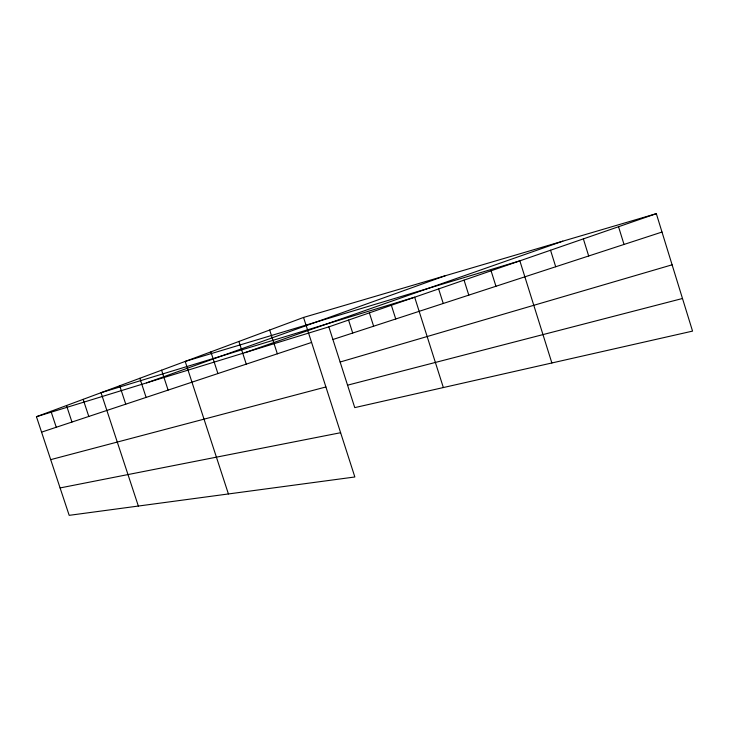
<?xml version="1.0" encoding="UTF-8"?>
<svg xmlns="http://www.w3.org/2000/svg" width="729" height="729" viewBox="0 0 729 729"><rect width="100%" height="100%" fill="white"/><g stroke="black" fill="none" stroke-linecap="round" stroke-linejoin="round"><path stroke-width="1.09" d="M303.546 317.434L354.85 476.976L69.182 515.339L36.45 416.706L303.546 317.434L656.328 213.661L692.55 331.112L354.759 407.62L328.852 326.874L656.328 213.661M146.538 382.889L445.383 275.708M245.053 352.626L562.788 241.171M41.571 432.142L311.584 342.439M332.907 339.504L661.996 232.05M36.45 416.706L328.852 326.874M340.124 362.021L672.102 264.809M50.702 459.644L325.909 386.971M347.56 385.176L682.49 298.498M60.088 487.938L340.616 432.716M83.152 399.355L88.792 416.45M66.503 405.534L71.961 422.045M50.975 411.311L56.261 427.258M119.702 385.759L125.752 404.176M138.355 506.054L101.03 392.703L414.664 297.213L443.35 387.555M228.414 493.952L185.193 361.42L519.85 260.845L551.871 362.978M161.592 370.195L168.107 390.106M139.84 378.278L146.11 397.414M210.872 351.879L217.916 373.558M269.666 330.027L277.348 353.811M238.912 341.454L246.265 364.136M369.366 312.869L373.622 326.209M348.562 320.067L352.708 333.035M391.364 305.269L395.738 318.992M464.054 280.136L468.793 295.136M438.63 288.921L443.241 303.474M491.073 270.796L495.948 286.269M550.541 250.229L555.698 266.75M618.538 226.728L624.024 244.443M583.364 238.884L588.686 255.988"/></g></svg>
